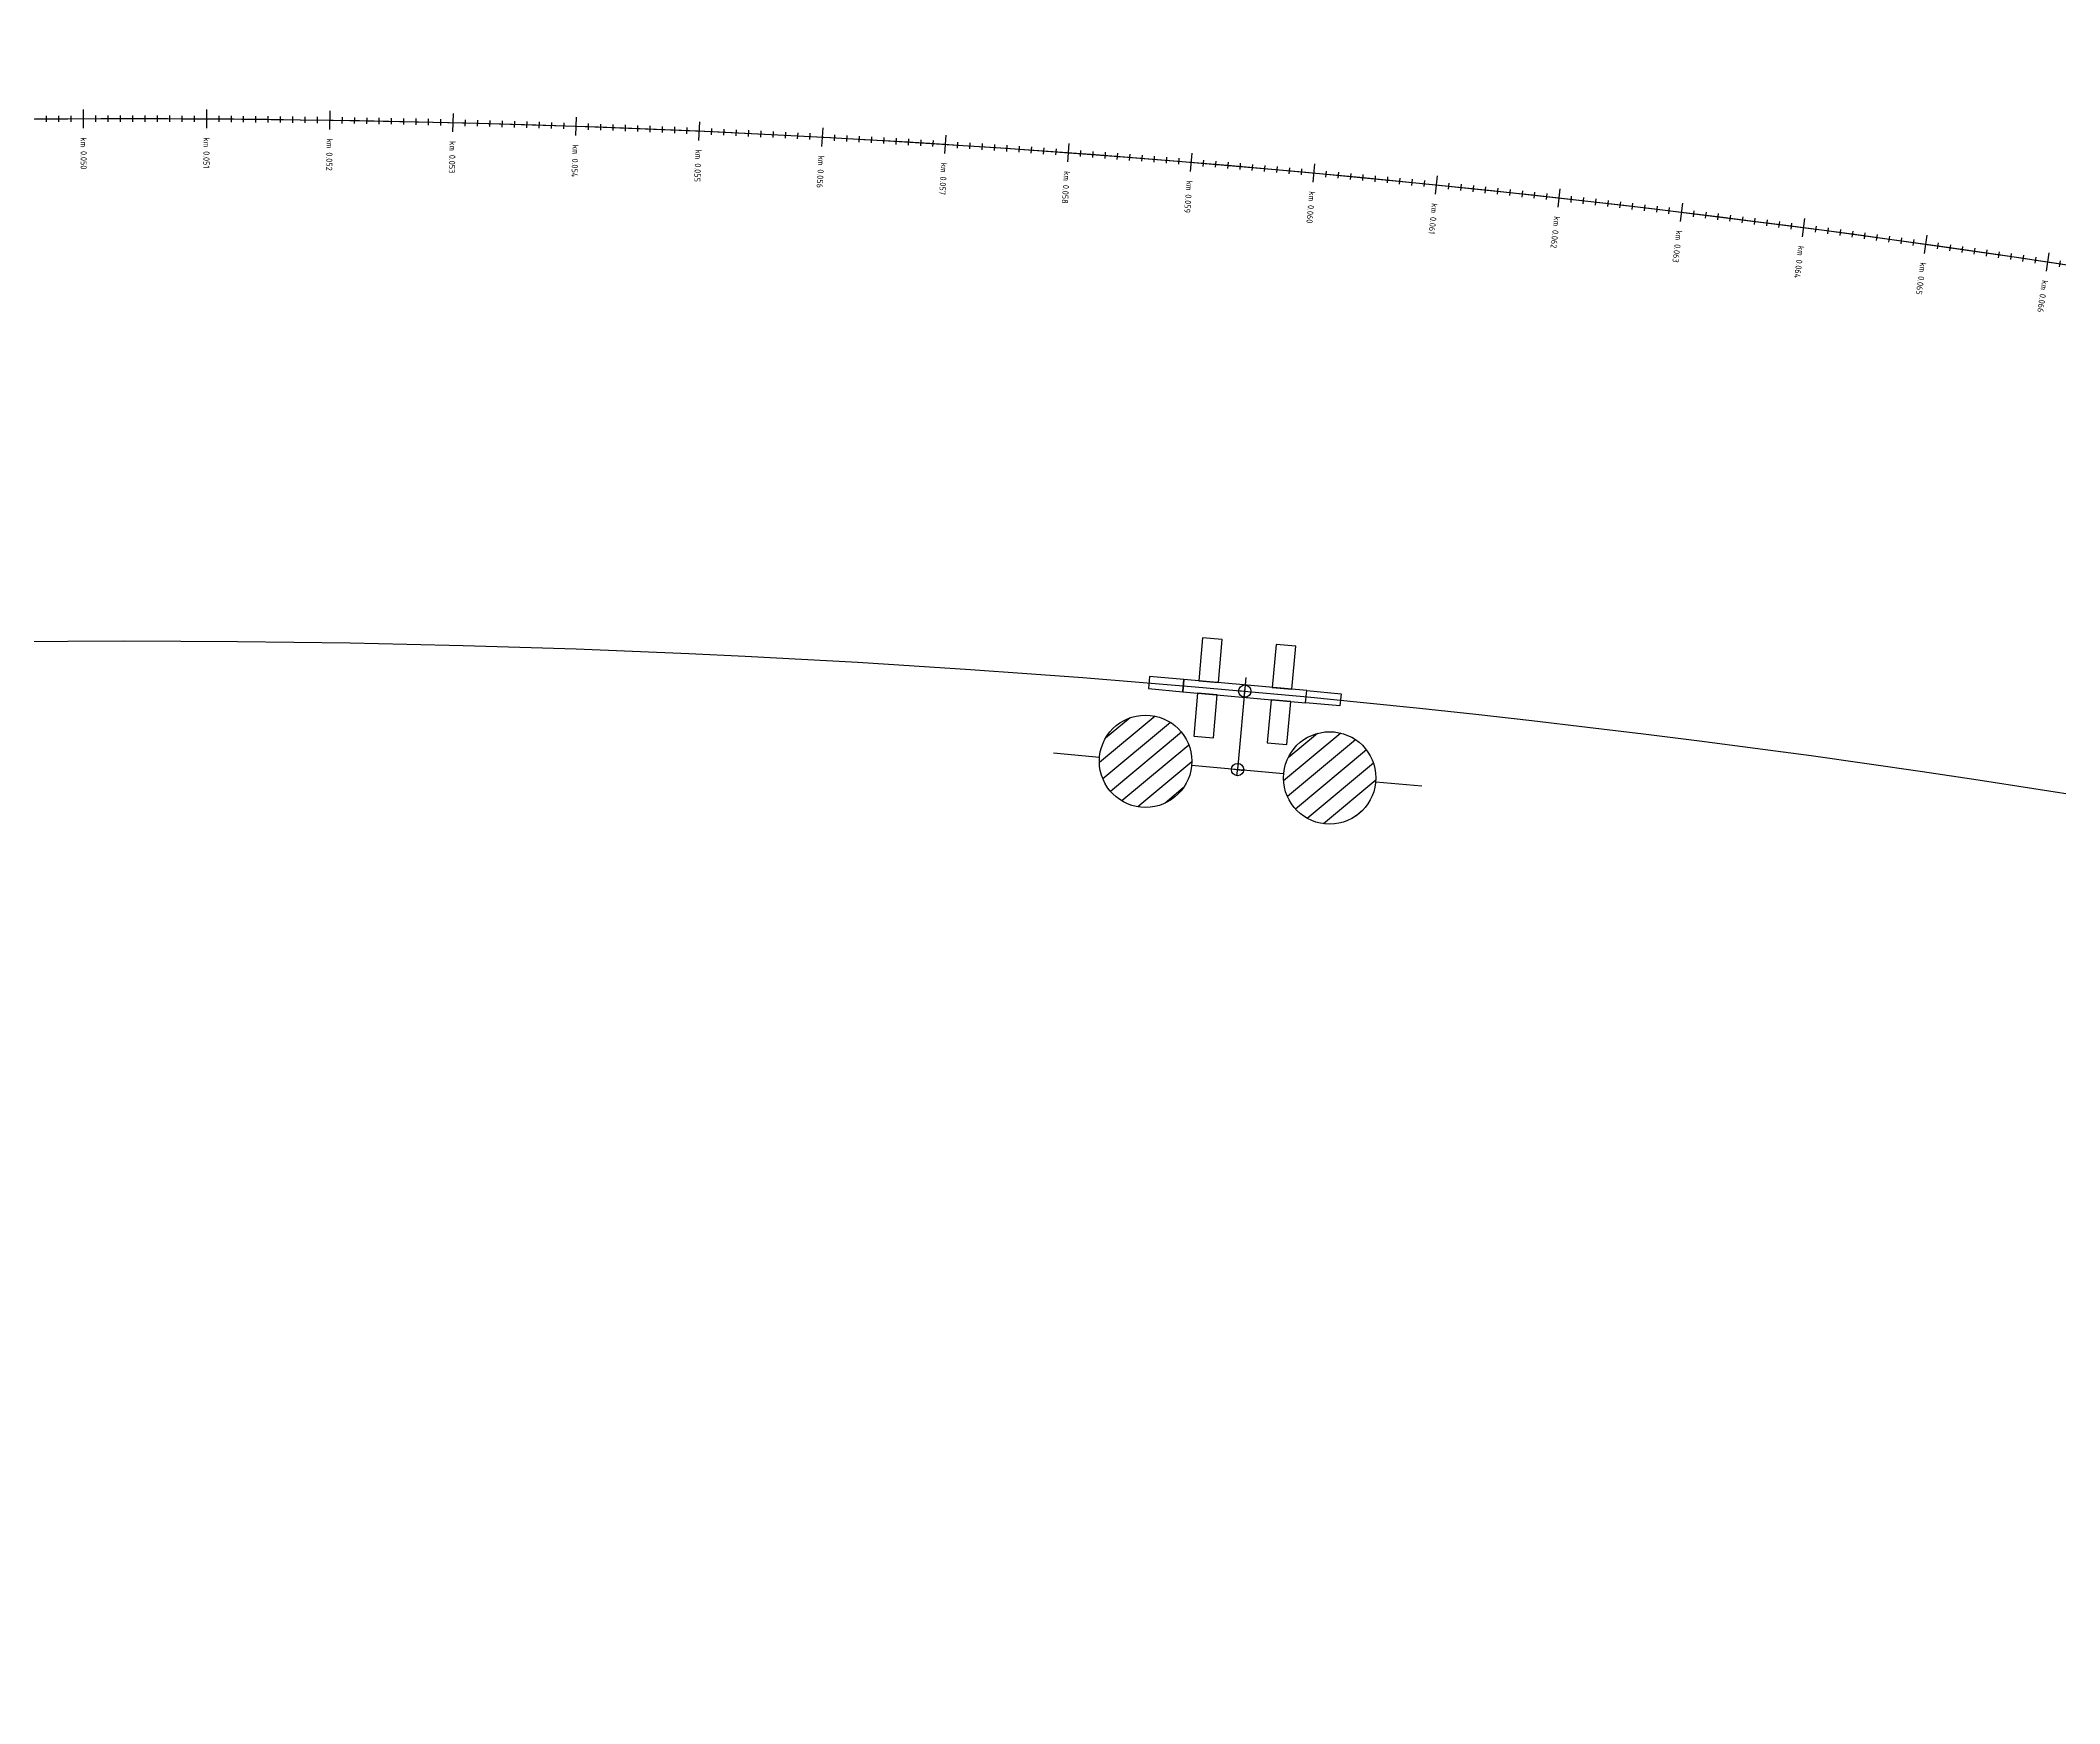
# Model space of a CAD drawing. Header units: metres. Extents: x 50 to 313, y -140 to 159.
# Drawn here: x 140.46 to 156.85, y 116.02 to 129.52 of the extents above; entities that cross this region are included whole.
import ezdxf
from ezdxf.enums import TextEntityAlignment as Align

# ---------------------------------------------------------------- set-up
doc = ezdxf.new("R2010")
doc.units = ezdxf.units.M
doc.layers.add('JBTFE__INNSETTINGSPUNKT', color=62, linetype='Continuous')
for name, color, linetype, true_color in [('JBTFE_ANNOTATIONS_MILEAGE', 2, 'Continuous', 0xffff00), ('JBTOB__INFO', 4, 'Continuous', 0x00ffff), ('JBTOB__NAVN', 2, 'Continuous', 0xffff00), ('JBTOB_KO_MVS', 2, 'Continuous', 0xffff00), ('JBTOB_KO_SPO', 2, 'Continuous', 0xffff00), ('JBTSI__INFO', 4, 'Continuous', 0x00ffff), ('JBTSI__NAVN', 2, 'Continuous', 0xffff00), ('JBTSI_SA_TEL', 2, 'Continuous', 0xffff00)]:
    doc.layers.add(name, color=color, linetype=linetype, true_color=true_color)
doc.styles.add('iso', font='iso3098.shx', dxfattribs={"height": 1})
doc.styles.add('RC-STANDARD', font='iso3098.shx')

# ---------------------------------------------------------------- blocks, each defined once
blk = doc.blocks.new('NO-BN-2D-JBTOB-SPOROBJEKT-OPPKJOERSBJELKE')
at = {"color": 0, "linetype": 'ByBlock', "lineweight": -2, "transparency": 16777216}
for points in [[(0.05, 0.78), (0.05, 0.5), (-0.05, 0.5), (-0.05, 0.78)], [(0.05, -0.5), (0.05, 0.5), (-0.05, 0.5), (-0.05, -0.5)], [(-0.05, 0.22), (-0.05, 0.38), (-0.4, 0.38), (-0.4, 0.22)], [(0.4, 0.22), (0.4, 0.38), (0.05, 0.38), (0.05, 0.22)], [(-0.05, -0.38), (-0.05, -0.22), (-0.4, -0.22), (-0.4, -0.38)], [(0.4, -0.38), (0.4, -0.22), (0.05, -0.22), (0.05, -0.38)], [(0.05, -0.78), (0.05, -0.5), (-0.05, -0.5), (-0.05, -0.78)]]:
    blk.add_lwpolyline(points, close=True, dxfattribs=at)
blk = doc.blocks.new('NO-BN-2D-INSERTION-POINT')
at = {"layer": 'JBTFE__INNSETTINGSPUNKT', "linetype": 'ByBlock', "lineweight": -2, "transparency": 16777216}
for p, q in [((-0.05, 0), (0.05, 0)), ((0, -0.05), (0, 0.05))]:
    blk.add_line(p, q, dxfattribs=at)
blk.add_circle((0, 0), 0.05, dxfattribs=at)
blk = doc.blocks.new('*Z7')
at = {"color": 0, "linetype": 'ByBlock', "lineweight": -2, "transparency": 16777216, "rotation": 270}
blk.add_blockref('NO-BN-2D-JBTOB-SPOROBJEKT-OPPKJOERSBJELKE', (0, 0), dxfattribs=at)
at = {"color": 0, "linetype": 'ByBlock', "lineweight": -2, "transparency": 16777216}
blk.add_blockref('NO-BN-2D-INSERTION-POINT', (0, 0), dxfattribs=at)
at = {"layer": 'JBTOB__INFO', "color": 0, "linetype": 'ByBlock', "lineweight": -2, "transparency": 16777216, "style": 'iso'}
blk.add_attdef('OBJEKTINFO', text='', height=0.9, rotation=270, dxfattribs=at).set_placement((-1.4, 30), align=Align.MIDDLE_CENTER)
at = {"layer": 'JBTOB__NAVN', "color": 0, "linetype": 'ByBlock', "lineweight": -2, "transparency": 16777216, "style": 'iso', "oblique": 15}
blk.add_attdef('OBJEKTNAVN', text='', height=1.25, rotation=270, dxfattribs=at).set_placement((1.4, 30), align=Align.MIDDLE_CENTER)
blk = doc.blocks.new('NO-BN-2D-JBTSI-TOGDETEKSJON-TELLEPUNKT-SENSOR')
at = {"color": 0, "linetype": 'Continuous', "lineweight": -2, "transparency": 16777216}
for p, q in [((-1.125, -0.015), (-0.735, 0.375)), ((-1.093, -0.152), (-0.598, 0.343)), ((0.376, -0.03), (0.78, 0.374)), ((0.412, -0.162), (0.912, 0.338)), ((-1.039, 0.24), (-0.99, 0.289)), ((-1.026, -0.253), (-0.497, 0.276)), ((-0.932, -0.328), (-0.422, 0.182)), ((0.426, 0.188), (0.562, 0.324)), ((0.481, -0.261), (1.011, 0.269)), ((0.578, -0.333), (1.083, 0.172)), ((-0.807, -0.371), (-0.379, 0.057)), ((0.707, -0.372), (1.122, 0.043)), ((-0.619, -0.351), (-0.399, -0.131)), ((0.907, -0.34), (1.09, -0.157))]:
    blk.add_line(p, q, dxfattribs=at)
at = {"color": 0, "linetype": 'ByBlock', "lineweight": -2, "transparency": 16777216}
for p, q in [((-1.5, 0), (-1.125, 0)), ((-0.375, 0), (0.375, 0)), ((0, -0.75), (0, 0)), ((1.5, 0), (1.125, 0))]:
    blk.add_line(p, q, dxfattribs=at)
for centre in [(-0.75, 0), (0.75, 0)]:
    blk.add_circle(centre, 0.375, dxfattribs=at)
blk = doc.blocks.new('*Z11')
at = {"color": 0, "linetype": 'ByBlock', "lineweight": -2, "transparency": 16777216, "rotation": 183.3357279157696}
blk.add_blockref('NO-BN-2D-JBTSI-TOGDETEKSJON-TELLEPUNKT-SENSOR', (0, 0), dxfattribs=at)
at = {"color": 0, "linetype": 'ByBlock', "lineweight": -2, "transparency": 16777216}
blk.add_blockref('NO-BN-2D-INSERTION-POINT', (0, 0), dxfattribs=at)
at = {"layer": 'JBTSI__INFO', "linetype": 'ByBlock', "lineweight": -2, "transparency": 16777216, "style": 'iso'}
blk.add_attdef('OBJEKTINFO', text='', height=0.9, dxfattribs=at).set_placement((0, -24), align=Align.MIDDLE_CENTER)
at = {"layer": 'JBTSI__NAVN', "color": 0, "linetype": 'ByBlock', "lineweight": -2, "transparency": 16777216, "style": 'iso', "oblique": 15}
blk.add_attdef('OBJEKTNAVN', text='', height=1.25, dxfattribs=at).set_placement((0, -20), align=Align.MIDDLE_CENTER)
blk = doc.blocks.new('*Z24', base_point=(170.609, 116.414))
at = {"color": 0}
for p, q in [((140.508, 128.858), (140.508, 128.908)), ((140.608, 128.858), (140.608, 128.908)), ((140.708, 128.859), (140.708, 128.909)), ((140.808, 128.809), (140.808, 128.959)), ((140.908, 128.86), (140.908, 128.91)), ((141.008, 128.86), (141.008, 128.91)), ((141.108, 128.86), (141.108, 128.91)), ((141.208, 128.86), (141.208, 128.91)), ((141.308, 128.86), (141.308, 128.91)), ((141.408, 128.86), (141.408, 128.91)), ((141.508, 128.86), (141.508, 128.91)), ((141.608, 128.859), (141.608, 128.909)), ((141.708, 128.859), (141.708, 128.909)), ((141.808, 128.808), (141.809, 128.958)), ((141.908, 128.858), (141.908, 128.908)), ((142.008, 128.857), (142.008, 128.907)), ((142.108, 128.856), (142.108, 128.906)), ((142.208, 128.855), (142.208, 128.905)), ((142.308, 128.854), (142.308, 128.904)), ((142.408, 128.853), (142.408, 128.903)), ((142.508, 128.852), (142.508, 128.902)), ((142.608, 128.851), (142.608, 128.901)), ((142.708, 128.849), (142.708, 128.899)), ((142.807, 128.798), (142.809, 128.948)), ((142.908, 128.846), (142.909, 128.896)), ((143.008, 128.845), (143.009, 128.895)), ((143.108, 128.843), (143.109, 128.893)), ((143.208, 128.841), (143.209, 128.891)), ((143.308, 128.839), (143.309, 128.889)), ((143.407, 128.837), (143.409, 128.887)), ((143.507, 128.835), (143.509, 128.885)), ((143.607, 128.833), (143.609, 128.883)), ((143.707, 128.83), (143.709, 128.88)), ((143.806, 128.778), (143.81, 128.928)), ((143.907, 128.825), (143.909, 128.875)), ((144.007, 128.823), (144.009, 128.873)), ((144.107, 128.82), (144.109, 128.87)), ((144.207, 128.817), (144.208, 128.867)), ((144.307, 128.814), (144.308, 128.864)), ((144.407, 128.811), (144.408, 128.861)), ((144.507, 128.808), (144.508, 128.858)), ((144.607, 128.805), (144.608, 128.855)), ((144.707, 128.802), (144.708, 128.852)), ((144.805, 128.748), (144.81, 128.898)), ((144.907, 128.795), (144.908, 128.845)), ((145.006, 128.791), (145.008, 128.841)), ((145.106, 128.788), (145.108, 128.838)), ((145.206, 128.784), (145.208, 128.834)), ((145.306, 128.78), (145.308, 128.83)), ((145.406, 128.776), (145.408, 128.826)), ((145.506, 128.772), (145.508, 128.822)), ((145.606, 128.768), (145.608, 128.818)), ((145.706, 128.763), (145.708, 128.813)), ((145.803, 128.709), (145.81, 128.859)), ((146.801, 128.66), (146.81, 128.81)), ((145.905, 128.755), (145.908, 128.805)), ((146.005, 128.75), (146.008, 128.8)), ((146.105, 128.745), (146.108, 128.795)), ((146.205, 128.741), (146.207, 128.791)), ((146.305, 128.736), (146.307, 128.786)), ((146.405, 128.731), (146.407, 128.781)), ((146.505, 128.726), (146.507, 128.776)), ((146.604, 128.721), (146.607, 128.771)), ((146.704, 128.716), (146.707, 128.766)), ((146.904, 128.705), (146.907, 128.755)), ((147.004, 128.699), (147.007, 128.749)), ((147.104, 128.694), (147.106, 128.744)), ((147.203, 128.688), (147.206, 128.738)), ((147.303, 128.682), (147.306, 128.732)), ((147.403, 128.676), (147.406, 128.726)), ((147.503, 128.67), (147.506, 128.72)), ((147.603, 128.664), (147.606, 128.714)), ((147.702, 128.658), (147.706, 128.708)), ((147.799, 128.602), (147.809, 128.752)), ((147.902, 128.646), (147.905, 128.695)), ((148.002, 128.639), (148.005, 128.689)), ((148.102, 128.633), (148.105, 128.682)), ((148.201, 128.626), (148.205, 128.676)), ((148.301, 128.619), (148.304, 128.669)), ((148.401, 128.612), (148.404, 128.662)), ((148.5, 128.605), (148.504, 128.655)), ((148.6, 128.598), (148.604, 128.648)), ((148.796, 128.534), (148.807, 128.684)), ((148.7, 128.591), (148.704, 128.641)), ((148.899, 128.577), (148.903, 128.627)), ((148.999, 128.569), (149.003, 128.619)), ((149.099, 128.562), (149.103, 128.612)), ((149.198, 128.554), (149.202, 128.604)), ((149.298, 128.546), (149.302, 128.596)), ((149.398, 128.539), (149.402, 128.588)), ((149.497, 128.531), (149.501, 128.581)), ((149.597, 128.523), (149.601, 128.573)), ((149.697, 128.515), (149.701, 128.564)), ((149.792, 128.457), (149.805, 128.606)), ((149.896, 128.498), (149.9, 128.548)), ((149.996, 128.49), (150, 128.54)), ((150.095, 128.481), (150.1, 128.531)), ((150.195, 128.473), (150.199, 128.523)), ((150.294, 128.464), (150.299, 128.514)), ((150.394, 128.455), (150.398, 128.505)), ((150.494, 128.447), (150.498, 128.496)), ((150.593, 128.438), (150.598, 128.487)), ((150.788, 128.37), (150.802, 128.519)), ((150.693, 128.429), (150.697, 128.478)), ((150.892, 128.41), (150.897, 128.46)), ((150.991, 128.401), (150.996, 128.451)), ((151.091, 128.391), (151.096, 128.441)), ((151.191, 128.382), (151.195, 128.432)), ((151.29, 128.372), (151.295, 128.422)), ((151.39, 128.363), (151.394, 128.412)), ((151.489, 128.353), (151.494, 128.403)), ((151.588, 128.343), (151.593, 128.393)), ((151.688, 128.333), (151.693, 128.383)), ((151.782, 128.273), (151.798, 128.422)), ((151.887, 128.313), (151.892, 128.362)), ((151.986, 128.302), (151.992, 128.352)), ((152.086, 128.292), (152.091, 128.342)), ((152.185, 128.281), (152.19, 128.331)), ((152.285, 128.271), (152.29, 128.321)), ((152.384, 128.26), (152.389, 128.31)), ((152.483, 128.249), (152.489, 128.299)), ((152.583, 128.239), (152.588, 128.288)), ((152.682, 128.228), (152.688, 128.277)), ((152.776, 128.167), (152.793, 128.316)), ((152.881, 128.205), (152.886, 128.255)), ((152.98, 128.194), (152.986, 128.244)), ((153.08, 128.183), (153.085, 128.233)), ((153.179, 128.171), (153.185, 128.221)), ((153.278, 128.16), (153.284, 128.21)), ((153.377, 128.148), (153.383, 128.198)), ((153.477, 128.137), (153.483, 128.186)), ((153.576, 128.125), (153.582, 128.174)), ((153.675, 128.113), (153.681, 128.163)), ((153.769, 128.051), (153.787, 128.2)), ((153.874, 128.089), (153.88, 128.138)), ((153.973, 128.077), (153.979, 128.126)), ((154.072, 128.064), (154.078, 128.114)), ((154.171, 128.052), (154.178, 128.102)), ((154.271, 128.039), (154.277, 128.089)), ((154.37, 128.027), (154.376, 128.077)), ((154.469, 128.014), (154.475, 128.064)), ((154.568, 128.002), (154.575, 128.051)), ((154.667, 127.989), (154.674, 128.038)), ((154.76, 127.926), (154.779, 128.075)), ((154.866, 127.963), (154.872, 128.012)), ((154.965, 127.95), (154.971, 127.999)), ((155.064, 127.936), (155.07, 127.986)), ((155.163, 127.923), (155.17, 127.972)), ((155.262, 127.91), (155.269, 127.959)), ((155.361, 127.896), (155.368, 127.946)), ((155.46, 127.882), (155.467, 127.932)), ((155.559, 127.869), (155.566, 127.918)), ((155.658, 127.855), (155.665, 127.904)), ((155.75, 127.791), (155.771, 127.94)), ((155.856, 127.827), (155.863, 127.876)), ((155.955, 127.813), (155.962, 127.862)), ((156.054, 127.799), (156.061, 127.848)), ((156.153, 127.784), (156.16, 127.834)), ((156.252, 127.77), (156.259, 127.82)), ((156.351, 127.756), (156.358, 127.805)), ((156.45, 127.741), (156.457, 127.79)), ((156.549, 127.726), (156.556, 127.776)), ((156.648, 127.712), (156.655, 127.761)), ((156.739, 127.647), (156.761, 127.796)), ((156.845, 127.682), (156.853, 127.731))]:
    blk.add_line(p, q, dxfattribs=at)
at = {"color": 0, "char_height": 0.05, "attachment_point": 4, "style": 'RC-STANDARD'}
for s, insert, rotation in [('km 0.050', (140.809, 128.734), 270.2255), ('km 0.051', (141.807, 128.733), 269.6758), ('km 0.052', (142.806, 128.723), 269.1261), ('km 0.053', (143.804, 128.703), 268.5765), ('km 0.054', (144.802, 128.673), 268.0268), ('km 0.055', (145.8, 128.634), 267.4772), ('km 0.056', (146.797, 128.585), 266.9275), ('km 0.057', (147.794, 128.527), 266.3779), ('km 0.058', (148.791, 128.459), 265.8282), ('km 0.059', (149.786, 128.382), 265.2786), ('km 0.060', (150.781, 128.295), 264.7289), ('km 0.061', (151.775, 128.198), 264.1793), ('km 0.062', (152.768, 128.092), 263.6296), ('km 0.063', (153.76, 127.977), 263.08), ('km 0.064', (154.75, 127.852), 262.5303), ('km 0.065', (155.74, 127.717), 261.9807), ('km 0.066', (156.728, 127.573), 261.431)]:
    blk.add_mtext(s, dxfattribs=dict(at, insert=insert, rotation=rotation))

msp = doc.modelspace()

# ---------------------------------------------------------------- linework, layer by layer
at = {"color": 5, "extrusion": (0.160347, -0.008709, -0.987022)}
msp.add_arc((29.528, 139.602, 11.729), 106.98, 350.63985, 9.36015, dxfattribs=at)
at = {"layer": 'JBTOB_KO_SPO', "flags": 128}
for points in [[(126.263, 127.863), (129.646, 128.241, -0.147799), (188.957, 117.311), (208.849, 107.064, 0.01749), (214.906, 104.207)], [(91.543, 119.718), (130.117, 124.027, -0.147799), (187.015, 113.542), (206.907, 103.294, 0.115804), (251.249, 92.202), (283.493, 91.733)]]:
    msp.add_lwpolyline(points, format="xyb", dxfattribs=at)

# ---------------------------------------------------------------- block references
at = {"layer": 'JBTFE_ANNOTATIONS_MILEAGE'}
msp.add_blockref('*Z24', (170.609, 116.414), dxfattribs=at)
at = {"layer": 'JBTOB_KO_MVS', "rotation": 354.8281728311317}
msp.add_blockref('*Z7', (150.233, 124.238, 11.887), dxfattribs=at)
at = {"layer": 'JBTSI_SA_TEL', "rotation": 351.4924449153622}
msp.add_blockref('*Z11', (150.175, 123.601, 11.494), dxfattribs=at)

doc.saveas('drawing.dxf')
